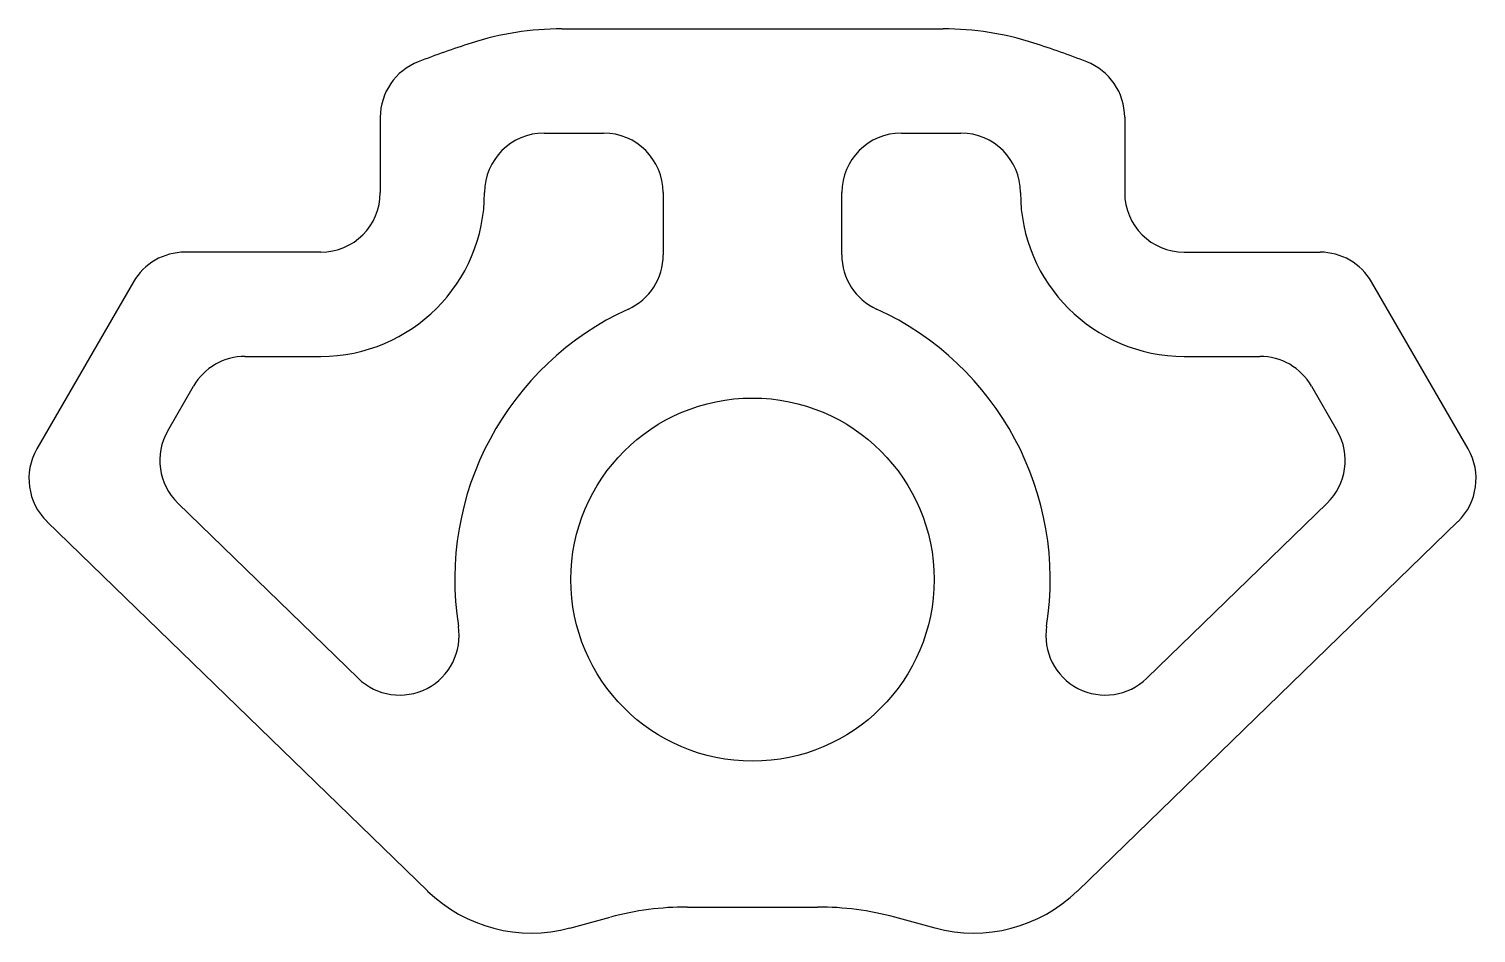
# Model space of a CAD drawing. Extents: x 436.1 to 484.7, y 701.5 to 731.9.
import ezdxf

# ---------------------------------------------------------------- set-up
doc = ezdxf.new("R2010")
doc.units = 0
doc.layers.get('0').update_dxf_attribs({"linetype": 'CONTINUOUS'})

msp = doc.modelspace()

# ---------------------------------------------------------------- linework, layer by layer
for p, q in [((454.034, 731.869), (466.84, 731.869)), ((447.937, 728.901), (447.937, 726.369)), ((472.937, 728.901), (472.937, 726.369)), ((453.437, 728.369), (455.437, 728.369)), ((465.437, 728.369), (467.437, 728.369)), ((457.437, 726.369), (457.437, 724.278)), ((463.437, 724.278), (463.437, 726.369)), ((445.937, 724.369), (441.376, 724.369)), ((474.937, 724.369), (479.499, 724.369)), ((439.644, 723.369), (436.405, 717.759)), ((484.47, 717.759), (481.231, 723.369)), ((443.397, 720.869), (445.937, 720.869)), ((474.937, 720.869), (477.478, 720.869)), ((440.799, 718.37), (441.664, 719.869)), ((479.21, 719.869), (480.075, 718.37)), ((447.192, 710.055), (441.138, 715.935)), ((479.737, 715.935), (473.683, 710.055)), ((436.743, 715.324), (449.528, 702.907)), ((484.131, 715.324), (471.347, 702.907)), ((458.251, 702.369), (462.624, 702.369)), ((454.305, 701.664), (455.662, 702.028)), ((466.569, 701.664), (465.212, 702.028))]:
    msp.add_line(p, q)
msp.add_circle((460.437, 713.369), 6.1)
for centre, radius, start, end in [((454.034, 721.869), 10, 90, 107.7528), ((466.84, 721.869), 10, 72.2472, 90), ((460.437, 701.869), 31, 107.7528, 111.2273), ((460.437, 701.869), 31, 68.7727, 72.2472), ((449.937, 728.901), 2, 111.2273, 180), ((470.937, 728.901), 2, 0, 68.7727), ((453.437, 726.369), 2, 90, 180), ((455.437, 726.369), 2, 0, 90), ((465.437, 726.369), 2, 90, 180), ((467.437, 726.369), 2, 0, 90), ((445.937, 726.369), 2, 270, 0), ((445.937, 726.369), 5.5, 270, 0), ((474.937, 726.369), 5.5, 180, 270), ((474.937, 726.369), 2, 180, 270), ((441.376, 722.369), 2, 90, 150), ((455.437, 724.278), 2, 294.6243, 0), ((465.437, 724.278), 2, 180, 245.3757), ((479.499, 722.369), 2, 30, 90), ((460.437, 713.369), 10, 114.6243, 189.0086), ((460.437, 713.369), 10, 350.9914, 65.3757), ((443.397, 718.869), 2, 90, 150), ((477.478, 718.869), 2, 30, 90), ((442.531, 717.37), 2, 150, 225.8354), ((478.343, 717.37), 2, 314.1646, 30), ((438.137, 716.759), 2, 150, 225.8354), ((482.738, 716.759), 2, 314.1646, 30), ((448.585, 711.49), 2, 225.8354, 9.0086), ((472.289, 711.49), 2, 170.9914, 314.1646), ((453.011, 706.494), 5, 225.8354, 285), ((467.863, 706.494), 5, 255, 314.1646), ((458.251, 692.369), 10, 90, 105), ((462.624, 692.369), 10, 75, 90)]:
    msp.add_arc(centre, radius, start, end)

doc.saveas('drawing.dxf')
